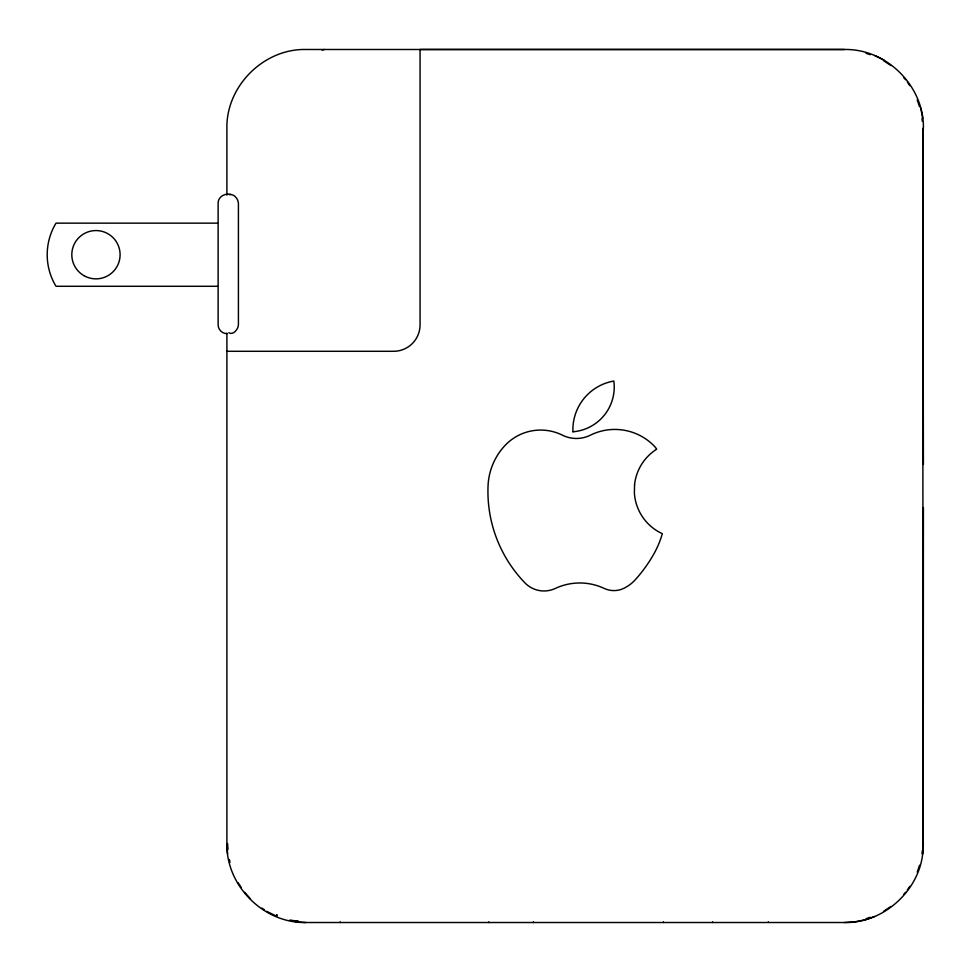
<?xml version="1.0" encoding="UTF-8"?>
<svg xmlns="http://www.w3.org/2000/svg" width="972" height="972" viewBox="0 0 972 972"><rect width="100%" height="100%" fill="white"/><g stroke="black" fill="none" stroke-linecap="round" stroke-linejoin="round"><path stroke-width="1.46" d="M923.4 464.47L922.817 128.438M922.878 463.766L923.218 843.574L923.4 507.53M768.257 921.991L768.281 921.857M922.039 853.793L922.234 850.865M226.901 333.104L226.901 843.587C226.014 885.771 263.655 923.4 305.84 922.513L844.461 922.513C886.537 923.679 925.052 884.994 922.999 843.562L922.914 738.878M922.72 853.89L923.4 843.587M917.228 872.139L919.573 865.214M907.35 890L909.792 886.355M903.644 894.507L905.576 892.308M923.266 463.814L923.06 128.425L923.108 463.778M883.584 911.335L890.887 906.475M322.097 50.107L324.417 49.487M866.101 918.686L870.256 917.276M874.666 916.511L864.898 919.828L854.765 921.833L844.461 922.513M229.465 194.667C234.24 193.635 238.407 199.236 238.419 203.646L238.419 324.369C238.577 328.73 233.426 335.534 228.797 332.788M923.4 128.413C924.287 86.229 886.658 48.6 844.461 49.487L305.84 49.487C263.643 48.6 226.014 86.229 226.901 128.413L226.901 195.129M844.461 49.487L420.062 49.487L420.062 324.83A26.463 26.463 0 0 1 393.599 351.293L226.901 351.293M230.692 194.351C224.897 193.027 217.935 196.818 218.129 203.257L218.129 324.745C218.02 329.472 222.199 333.748 226.95 333.651M217.473 223.147L56.024 223.147A59.499 57.907 -90 0 0 56.024 286.29L217.473 286.29M295.622 921.177L298.55 921.371L289.887 920.022M295.537 921.833L305.84 922.513M866.101 53.314L870.256 54.724M874.666 55.489L883.925 60.057M266.717 911.347L275.89 915.867M712.743 922.501L712.634 921.893M883.584 60.653L890.887 65.525M261.857 908.091L264.287 909.719M903.644 77.493L905.576 79.692M244.725 892.308L250.509 898.906M907.35 82L909.792 85.645M238.079 882.71L241.323 887.57M917.228 99.861L919.573 106.786M920.703 107.989L922.72 118.11M229.404 859.527L229.975 862.395M922.039 118.207L922.234 121.136M227.594 843.562L227.97 849.407M226.901 843.587L227.582 853.89M922.914 614.45L922.999 843.562M663.378 921.893L663.378 922.501M533.361 921.857L533.361 922.513M488.782 921.857L488.782 922.513M340.2 921.893L340.2 922.501M634.57 484.518L634.376 493.12A48.187 48.187 0 0 0 662.321 533.689A94.673 94.673 0 0 1 653.694 554.247A143.394 143.394 0 0 1 635.153 579.883A36.754 36.754 0 0 1 623.574 588.449A22.66 22.66 0 0 1 604.28 588.449A57.542 57.542 0 0 0 555.304 588.449A26.511 26.511 0 0 1 524.965 582.896A131.657 131.657 0 0 1 488.041 485.951A62.949 62.949 0 0 1 504.76 445.747A48.928 48.928 0 0 1 562.448 435.189A31.323 31.323 0 0 0 590.356 435.189A54.979 54.979 0 0 1 653.925 445.747A21.25 21.25 0 0 1 656.683 449.185A48.187 48.187 0 0 0 634.57 484.518M276.923 914.956L276.692 916.365L275.817 916.074L276.923 914.956M572.933 431.787A44.943 44.943 0 0 0 613.854 381.036A49.378 49.378 0 0 0 572.933 431.787M83.884 275.623A24.142 24.142 0 0 0 120.103 254.713A24.142 24.142 0 0 0 83.884 233.802A24.142 24.142 0 0 0 83.884 275.623"/></g></svg>
